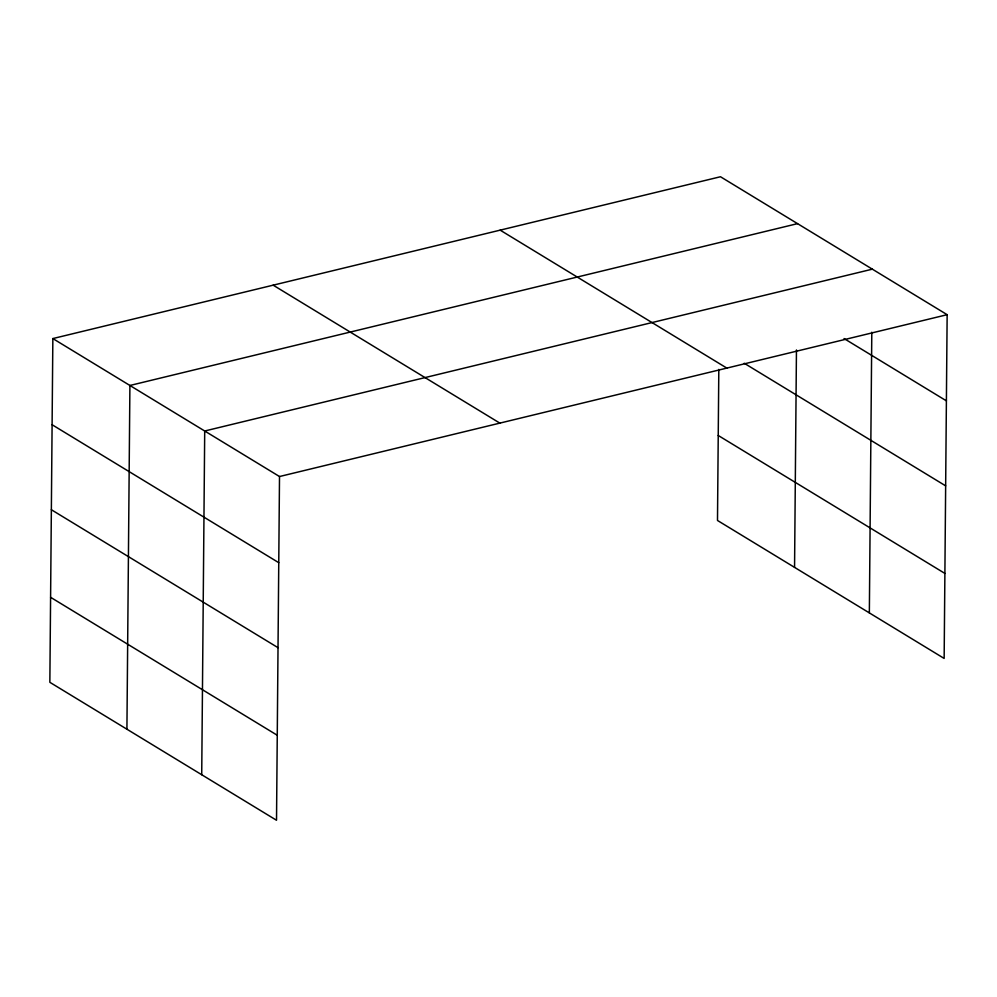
<?xml version="1.0" encoding="UTF-8"?>
<svg xmlns="http://www.w3.org/2000/svg" width="997" height="997" viewBox="0 0 997 997"><rect width="100%" height="100%" fill="white"/><g stroke="black" fill="none" stroke-linecap="round" stroke-linejoin="round"><path stroke-width="1.5" d="M52.853 338.569L49.85 682.309L276.518 820.257L279.509 476.529L52.853 338.569L720.482 176.743L947.15 314.691L944.147 658.431L717.491 520.471L718.812 369.401M126.918 729.206L129.909 385.478L797.55 223.64M201.718 774.731L204.709 431.003L872.35 269.165M794.559 567.38L796.453 349.972M869.347 612.906L871.802 332.238M279.509 476.529L947.15 314.691M844.048 338.544L946.402 400.844M744.236 363.257L945.654 485.851M500.17 230.145L726.825 368.092M718.226 435.477L944.894 573.425M273.166 285.167L499.833 423.114M52.093 424.722L278.761 562.682M51.358 509.729L278.013 647.676M50.598 597.303L277.253 735.25"/></g></svg>
